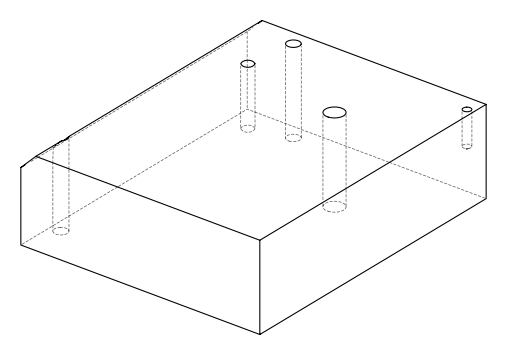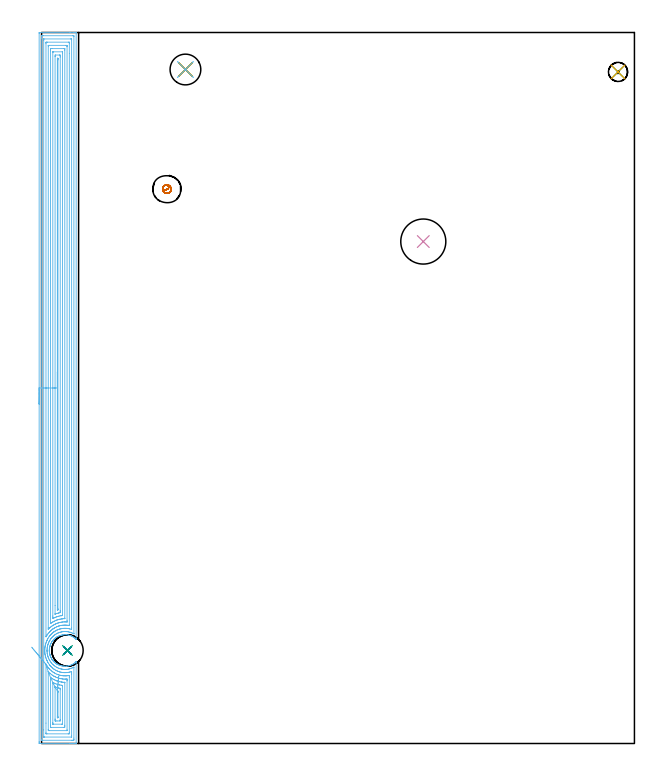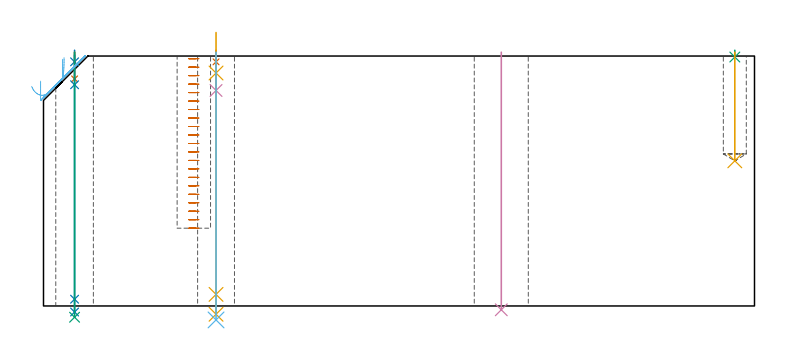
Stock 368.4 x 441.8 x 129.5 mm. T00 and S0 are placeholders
(PLAN: 13 operations, 10 tool changes, 37.2 min)
(1 SPOT_DRILL | STEP1HOLE | NXT0321_9005460120000 | 0.05 min | 182 mm3)
(2 SPOT_DRILL_1 | STEP1HOLE_1 | NXT0321_9005460120000 | 0.05 min | 182 mm3)
(3 SPOT_DRILL_2 | STEP1POCKET | NXT0321_9005460120000 | 0.03 min | 1 mm3)
(4 DRILL_BLIND_HOLE_INTO_CENTER | STEP1HOLE | UGT0301_229 | 0.08 min | 1532 mm3)
(5 GUN_DRILL_THROUGH_HOLE | STEP1HOLE | UGT0307_009 | 0.71 min | 12873 mm3)
(6 DRILL_TO_ENLARGE_THROUGH_HOLE | STEP1HOLE | UGT0301_258 | 0.56 min | 22449 mm3)
(7 DRILL_BLIND_HOLE_INTO_CENTER_1 | STEP1HOLE_1 | UGT0301_198 | 0.06 min | 401 mm3)
(8 GUN_DRILL_THROUGH_HOLE_1 | STEP1HOLE_1 | UGT0307_003 | 0.62 min | 4539 mm3)
(9 SPADE_DRILL_TO_ENLARGE_THROUGH_HOLE | STEP1HOLE_1 | UGT0306_010 | 0.55 min | 33496 mm3)
(10 INDEXABLE_INSERT_DRILL_THROUGH_HOLE_FROM_SOLID | STEP1HOLE_2 | NXT0302_027 | 0.54 min | 79669 mm3)
(11 DRILL_BLIND_HOLE_INTO_CENTER_2 | STEP1POCKET | UGT0301_229 | 0.23 min | 5748 mm3)
(12 AREA_MILL | FG_CHAMFER_SURFACE | UGT0205_001 | 31.43 min | 114760 mm3)
(13 MILL_BLIND_HOLE_FROM_SOLID_MATERIAL | STEP1POCKET_1 | NXT0201_011 | Spiral | 2.33 min | 20943 mm3)
(TOOL NXT0321_9005460120000 | NC Spot Drill, 142deg, 12mm, Carbide, Uncoated | D12 PA142 FL30 Z2)
(TOOL UGT0301_229 | Twist Drill 11.9 mm | D11.9 PA118 FL100 Z2)
(TOOL UGT0307_009 | Gun Drill 12 mm | D12 PA130 FL24 Z1)
(TOOL UGT0301_258 | Twist Drill 19.1 mm | D19.1 PA118 FL140 Z2)
(TOOL UGT0301_198 | Twist Drill 7.9 mm | D7.9 PA118 FL73 Z2)
(TOOL UGT0307_003 | Gun Drill 7 mm | D7 PA130 FL24 Z1)
(TOOL UGT0306_010 | Spade Drill 19.5mm | D19.5 PA132 FL10 Z2)
(TOOL NXT0302_027 | Index. Insert Drill 28mm [880-D2800L32-05] | D28 PA176 FL140 Z2)
(TOOL UGT0205_001 | Chamfer Mill 20 x 3 x 45 deg. | D20 FL50 Z2)
(TOOL NXT0201_011 | ENDMILL 12mm [2P460-1200-NA 1630] | D12 FL38 Z6)
(OP 1 SPOT_DRILL)
G17 G21 G94 G90
T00 M6
G54
G17 G0 G90 X89.4 Y418.8 S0 M3
G43 Z139.5 H0
G94 G81 G98 Z126.5 F250. R132.5
G80
M5
M2
(OP 2 SPOT_DRILL_1)
G17 G21 G94 G90
T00 M6
G54
G17 G0 G90 X16.1 Y57.8 S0 M3
G43 Z139.5 H0
G94 G81 G98 Z126.5 F250. R132.5
G80
M5
M2
(OP 3 SPOT_DRILL_2)
G17 G21 G94 G90
T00 M6
G54
G17 G0 G90 X358.2 Y417.3 S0 M3
G43 Z139.5 H0
G94 G81 G98 Z128.988 F250. R132.5
G80
M5
M2
(OP 4 DRILL_BLIND_HOLE_INTO_CENTER)
G17 G21 G94 G90
T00 M6
G54
G17 G0 G90 X89.4 Y418.8 S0 M3
G43 Z139.5 H0
G94 G81 G98 Z111.65 F250. R131.5
G80
M5
M2
(OP 5 GUN_DRILL_THROUGH_HOLE)
G17 G21 G94 G90
T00 M6
G54
G17 G0 G90 X89.4 Y418.8 M8
G43 Z141.676 H0
S716 M3
G94 G1 Z120.702 F125. M26
G4 X.084
Z6. F250.
G4 X.084
Z-4.298 F125.
G4 X.084
M5
M9
G0 Z141.676
M2
(OP 6 DRILL_TO_ENLARGE_THROUGH_HOLE)
G17 G21 G94 G90
T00 M6
G54
G17 G0 G90 X89.4 Y418.8 S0 M3
G43 Z139.5 H0
G94 G73 G98 Z-7.238 F250. Q17.092 R131.5
G80
M5
M2
(OP 7 DRILL_BLIND_HOLE_INTO_CENTER_1)
G17 G21 G94 G90
T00 M6
G54
G17 G0 G90 X16.1 Y57.8 S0 M3
G43 Z139.5 H0
G94 G81 G98 Z117.65 F250. R131.5
G80
M5
M2
(OP 8 GUN_DRILL_THROUGH_HOLE_1)
G17 G21 G94 G90
T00 M6
G54
G17 G0 G90 X16.1 Y57.8 M8
G43 Z139.5 H0
Z130.043
S716 M3
G94 G1 Z114.621 F125. M26
G4 X.084
Z3.5 F250.
G4 X.084
Z-3.132 F125.
G4 X.084
M5
M9
G0 Z130.043
Z139.5
M2
(OP 9 SPADE_DRILL_TO_ENLARGE_THROUGH_HOLE)
G17 G21 G94 G90
T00 M6
G54
G17 G0 G90 X16.1 Y57.8 S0 M3
G43 Z139.5 H0
G94 G73 G98 Z-5.841 F250. Q19.334 R131.5
G80
M5
M2
(OP 10 INDEXABLE_INSERT_DRILL_THROUGH_HOLE_FROM_SOLID)
G17 G21 G94 G90
T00 M6
G54
G17 G0 G90 X237.2 Y311.9 S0 M3
G43 Z139.5 H1
G94 G81 G98 Z-1.989 F250. R131.5
G80
M5
M2
(OP 11 DRILL_BLIND_HOLE_INTO_CENTER_2)
G17 G21 G94 G90
T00 M6
G54
G17 G0 G90 X358.2 Y417.3 S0 M3
G43 Z139.5 H0
G94 G81 G98 Z75.2 F250. R131.5
G80
M5
M2
(OP 12 AREA_MILL)
G17 G21 G94 G90
T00 M6
G54
G17 G0 G90 X-1.5 Y210.9 S1061 M3
G43 Z139.5 H0
Z116.5
G94 G1 Y210.938 Z115.628 F250.
Y211.052 Z114.764
Y211.241 Z113.912
Y211.503 Z113.08
Y211.837 Z112.274
Y212.24 Z111.5
Y212.708 Z110.764
Y213.24 Z110.072
Y213.829 Z109.429
Y214.472 Z108.84
Y215.164 Z108.308
Y215.9 Z107.84
Y216.674 Z107.437
Y217.48 Z107.103
Y218.312 Z106.841
Y219.163 Z106.652
Y220.028 Z106.538
Y220.9 Z106.5
Y441.178
X-1.496 Y441.603 Z106.503
X-1.492 Y441.79 Z106.506
X-1.301 Y441.8 Z106.696
X17.776 Y441.794 Z125.772
X20.15 Y441.793 Z128.145
X21.149 Z129.148
X21.447 Y441.783 Z129.44
X21.492 Y441.761 Z129.485
X21.496 Y441.756 Z129.489
X21.5 Y441.625 Z129.5
Y64.963
X21.495 Y64.774 Z129.49
X21.479 Y64.78 Z129.478
X21.314 Y64.936 Z129.314
X21.167 Y65.071 Z129.167
X20.947 Y65.262 Z128.947
X20.728 Y65.444 Z128.728
X20.406 Y65.689 Z128.406
X20.078 Y65.923 Z128.078
X19.849 Y66.07 Z127.849
X19.413 Y66.327 Z127.413
X18.97 Y66.566 Z126.97
X18.706 Y66.694 Z126.706
X18.439 Y66.816 Z126.439
X18.091 Y66.952 Z126.091
X17.654 Y67.106 Z125.654
X17.212 Y67.24 Z125.212
X16.774 Y67.35 Z124.774
X16.334 Y67.435 Z124.334
X15.455 Y67.552 Z123.455
X14.576 Y67.589 Z122.576
X13.697 Y67.548 Z121.697
X13.257 Y67.502 Z121.257
X12.818 Y67.431 Z120.818
X12.378 Y67.339 Z120.378
X11.939 Y67.225 Z119.939
X11.498 Y67.089 Z119.498
X11.061 Y66.933 Z119.061
X10.762 Y66.816 Z118.762
X10.182 Y66.537 Z118.181
X9.739 Y66.3 Z117.738
X9.559 Y66.192 Z117.556
X9.303 Y66.04 Z117.302
X9.122 Y65.923 Z117.121
X8.821 Y65.706 Z116.82
X8.77 Y65.669 Z116.769
X8.676 Y65.596 Z116.674
X8.425 Y65.401 Z116.423
X7.993 Y65.03 Z115.989
X7.925 Y64.963 Z115.921
X7.794 Y64.833 Z115.789
X7.556 Y64.603 Z115.556
X7.545 Y64.592 Z115.545
X7.135 Y64.137 Z115.131
X7.082 Y64.069 Z115.077
X6.911 Y63.856 Z114.911
X6.667 Y63.546 Z114.666
X6.617 Y63.474 Z114.615
X6.456 Y63.243 Z114.454
X6.414 Y63.175 Z114.412
X6.181 Y62.8 Z114.18
X5.92 Y62.341 Z113.92
X5.788 Y62.082 Z113.787
X5.519 Y61.457 Z113.514
X5.494 Y61.388 Z113.488
X5.351 Y61.012 Z113.348
X5.207 Y60.564 Z113.203
X5.189 Y60.495 Z113.183
X5.146 Y60.339 Z113.144
X5.106 Y60.191 Z113.104
X5.088 Y60.118 Z113.083
X5.073 Y60.048 Z113.066
X4.991 Y59.686 Z112.99
X4.987 Y59.67 Z112.986
X4.909 Y59.241 Z112.909
X4.902 Y59.176 Z112.901
X4.858 Y58.777 Z112.853
X4.853 Y58.707 Z112.847
X4.821 Y58.331 Z112.819
X4.808 Y57.884 Z112.802
X4.81 Y57.814 Z112.801
X4.809 Y57.804 Z112.803
Y57.792
X4.813 Y57.537 Z112.808
X4.814 Y57.448 Z112.81
Y57.437
X4.836 Y57.084 Z112.829
X4.841 Y56.991 Z112.835
X4.848 Y56.92 Z112.842
X4.871 Y56.674 Z112.868
X4.89 Y56.516 Z112.889
X4.909 Y56.358 Z112.908
X4.954 Y56.097 Z112.952
X5.047 Y55.65 Z113.042
X5.065 Y55.58 Z113.059
X5.091 Y55.467 Z113.089
X5.146 Y55.247 Z113.143
X5.157 Y55.204 Z113.154
X5.179 Y55.133 Z113.174
X5.229 Y54.964 Z113.227
X5.293 Y54.756 Z113.289
X5.449 Y54.311 Z113.445
X5.612 Y53.911 Z113.609
X5.666 Y53.792 Z113.662
X5.788 Y53.515 Z113.787
X5.838 Y53.418 Z113.837
X5.877 Y53.346 Z113.877
X6.085 Y52.968 Z114.083
X6.347 Y52.524 Z114.345
X6.395 Y52.452 Z114.393
X6.504 Y52.285 Z114.503
X6.667 Y52.051 Z114.666
X6.818 Y51.856 Z114.815
X6.911 Y51.736 Z114.908
X6.991 Y51.631 Z114.989
X7.052 Y51.558 Z115.052
X7.066 Y51.542 Z115.066
X7.205 Y51.381 Z115.201
X7.263 Y51.312 Z115.261
X7.31 Y51.26 Z115.309
X7.402 Y51.159 Z115.402
X7.499 Y51.055 Z115.495
X7.546 Y51.002 Z115.544
X7.585 Y50.963 Z115.584
X7.707 Y50.84 Z115.706
X7.794 Y50.754 Z115.79
X7.81 Y50.738 Z115.806
X8.114 Y50.462 Z116.11
X8.425 Y50.198 Z116.422
X8.591 Y50.069 Z116.59
X8.881 Y49.845 Z116.879
X9.091 Y49.7 Z117.089
X9.117 Y49.683 Z117.115
X9.304 Y49.561 Z117.302
X9.357 Y49.529 Z117.356
X9.559 Y49.409 Z117.556
X9.699 Y49.324 Z117.698
X9.739 Y49.3 Z117.738
X10.142 Y49.08 Z118.142
X10.182 Y49.058 Z118.181
X10.345 Y48.975 Z118.343
X10.391 Y48.951 Z118.39
X10.724 Y48.804 Z118.724
X11.061 Y48.667 Z119.061
X11.498 Y48.511 Z119.498
X11.939 Y48.375 Z119.939
X12.378 Y48.261 Z120.378
X12.818 Y48.173 Z120.818
X13.555 Y48.058 Z121.555
X13.697 Y48.045 Z121.697
X14.136 Y48.016 Z122.136
X14.576 Y48.01 Z122.576
X15.455 Y48.043 Z123.455
X15.645 Y48.058 Z123.645
X16.334 Y48.163 Z124.334
X16.774 Y48.25 Z124.774
X17.212 Y48.36 Z125.212
X17.654 Y48.494 Z125.654
X18.091 Y48.653 Z126.091
X18.809 Y48.951 Z126.809
X18.97 Y49.033 Z126.97
X19.413 Y49.273 Z127.413
X19.849 Y49.534 Z127.849
X20.319 Y49.845 Z128.319
X20.728 Y50.154 Z128.728
X21.027 Y50.403 Z129.027
X21.151 Y50.515 Z129.151
X21.315 Y50.665 Z129.315
X21.394 Y50.738 Z129.394
X21.474 Y50.815 Z129.473
X21.482 Y50.82 Z129.481
X21.495 Y50.826 Z129.49
X21.5 Y50.665 Z129.5
Y0.175
X21.497 Y0.008 Z129.488
X21.49 Y0.007 Z129.481
X21.134 Y0. Z129.133
X20.841 Z128.841
X20.15 Z128.145
X18.922 Z126.919
X18.385 Z126.379
X17.771 Z125.766
X-1.032 Y0.001 Z106.965
X-1.24 Y0.004 Z106.757
X-1.492 Y0.009 Z106.506
X-1.495 Y0.153 Z106.503
X-1.499 Y0.622 Z106.501
X-1.5 Y1.095 Z106.5
Y220.9
X-0.086 Z107.914
Y438.432
X-0.084 Y439.324 Z107.916
X-0.083 Y439.391 Z107.917
X-0.068 Y439.79 Z107.932
X0.332 Y439.797 Z108.332
X0.733 Y439.798 Z108.733
X1.212 Y439.799 Z109.212
X19.267 Y439.793 Z127.267
X19.755 Y439.79 Z127.755
X19.978 Y439.784 Z127.978
X20.079 Y439.769 Z128.079
X20.085 Y439.457 Z128.085
Y439.391
Y68.226
X20.084 Y68.175 Z128.084
X20.082 Y68.151 Z128.082
Y68.148
X19.329 Y68.507 Z127.329
X19.265 Y68.537 Z127.265
X18.65 Y68.798 Z126.65
X18.385 Y68.899 Z126.385
X17.838 Y69.091 Z125.838
X17.502 Y69.187 Z125.502
X16.66 Y69.39 Z124.66
X16.62 Y69.397 Z124.62
X16.431 Y69.431 Z124.431
X15.737 Y69.521 Z123.737
X15.636 Y69.533 Z123.636
X14.854 Y69.573 Z122.854
X14.709 Y69.578 Z122.709
X13.972 Y69.558 Z121.972
X13.852 Y69.552 Z121.852
X13.089 Y69.484 Z121.089
X13.042 Y69.479 Z121.042
X12.739 Y69.431 Z120.739
X12.296 Y69.341 Z120.296
X12.207 Y69.319 Z120.207
X11.595 Y69.156 Z119.595
X11.324 Y69.072 Z119.324
X10.928 Y68.938 Z118.928
X10.441 Y68.756 Z118.441
X10.288 Y68.692 Z118.288
X9.949 Y68.537 Z117.949
X9.688 Y68.406 Z117.688
X9.559 Y68.337 Z117.559
X9.118 Y68.089 Z117.118
X8.676 Y67.826 Z116.676
X8.565 Y67.756 Z116.565
X8.398 Y67.644 Z116.398
X8.051 Y67.383 Z116.051
X7.794 Y67.182 Z115.794
X7.558 Y66.989 Z115.558
X7.278 Y66.75 Z115.278
X7.088 Y66.571 Z115.088
X6.911 Y66.396 Z114.911
X6.646 Y66.124 Z114.646
X6.398 Y65.856 Z114.398
X6.225 Y65.657 Z114.225
X6.028 Y65.417 Z114.028
X5.83 Y65.164 Z113.83
X5.678 Y64.963 Z113.678
X5.457 Y64.647 Z113.457
X5.146 Y64.163 Z113.146
X5.11 Y64.105 Z113.11
X5.089 Y64.069 Z113.089
X4.793 Y63.533 Z112.793
X4.612 Y63.175 Z112.612
X4.504 Y62.932 Z112.504
X4.263 Y62.378 Z112.263
X4.236 Y62.309 Z112.236
X4.226 Y62.282 Z112.226
X4.008 Y61.647 Z112.008
X3.924 Y61.388 Z111.924
X3.806 Y60.958 Z111.806
X3.692 Y60.495 Z111.692
X3.66 Y60.353 Z111.66
X3.636 Y60.236 Z111.636
X3.525 Y59.601 Z111.525
X3.509 Y59.471 Z111.509
X3.43 Y58.707 Z111.43
X3.426 Y58.661 Z111.426
X3.392 Y57.814 Z111.392
Y57.802
X3.406 Y57.358 Z111.406
X3.425 Y56.92 Z111.425
X3.428 Y56.872 Z111.428
X3.517 Y56.026 Z111.517
X3.526 Y55.953 Z111.526
X3.541 Y55.864 Z111.541
X3.685 Y55.133 Z111.685
X3.782 Y54.726 Z111.782
X3.916 Y54.239 Z111.916
X4.012 Y53.927 Z112.012
X4.178 Y53.431 Z112.178
X4.211 Y53.346 Z112.211
X4.263 Y53.217 Z112.263
X4.598 Y52.452 Z112.598
X4.973 Y51.733 Z112.973
X5.075 Y51.558 Z113.075
X5.146 Y51.443 Z113.146
X5.446 Y50.971 Z113.446
X5.657 Y50.665 Z113.657
X6.028 Y50.178 Z114.028
X6.372 Y49.771 Z114.372
X6.911 Y49.198 Z114.911
X7.252 Y48.877 Z115.252
X7.794 Y48.418 Z115.794
X8.366 Y47.984 Z116.366
X8.676 Y47.778 Z116.676
X9.201 Y47.453 Z117.201
X9.559 Y47.26 Z117.559
X9.881 Y47.09 Z117.881
X10.441 Y46.848 Z118.441
X10.838 Y46.689 Z118.838
X11.324 Y46.528 Z119.324
X12.102 Y46.302 Z120.102
X12.207 Y46.279 Z120.207
X12.603 Y46.197 Z120.603
X13.023 Y46.129 Z121.023
X13.089 Y46.119 Z121.089
X13.178 Y46.106 Z121.178
X13.604 Y46.059 Z121.604
X13.972 Y46.032 Z121.972
X14.144 Y46.023 Z122.144
X14.854 Y46.026 Z122.854
X15.019 Y46.03 Z123.019
X15.737 Y46.072 Z123.737
X15.849 Y46.083 Z123.849
X16.601 Y46.197 Z124.601
X16.617 Y46.2 Z124.617
X17.334 Y46.367 Z125.334
X17.502 Y46.413 Z125.502
X18.015 Y46.571 Z126.015
X18.385 Y46.705 Z126.385
X18.66 Y46.812 Z126.66
X19.267 Y47.061 Z127.267
X19.287 Y47.07 Z127.287
X19.328 Y47.09 Z127.328
X20.054 Y47.479 Z128.054
X20.077 Y47.489 Z128.077
X20.086 Y47.09 Z128.086
Y3.368
X20.084 Y2.476 Z128.084
X20.083 Y2.409 Z128.083
X20.068 Y2.01 Z128.068
X19.669 Y2.003 Z127.669
X19.267 Y2.001 Z127.267
X18.789 Y2. Z126.789
X0.733 Y2.001 Z108.733
X0.251 Y2.003 Z108.251
X0.023 Y2.01 Z108.023
X-0.079 Y2.029 Z107.921
X-0.085 Y2.343 Z107.915
Y2.409
X-0.086 Y220.9 Z107.914
X1.328 Z109.328
X1.329 Y437. Z109.329
X1.33 Y437.604 Z109.33
X1.333 Y437.748 Z109.333
X1.335 Y437.782 Z109.335
X1.339 Y437.789 Z109.339
X1.358 Y437.793 Z109.358
X1.423 Y437.798 Z109.423
X18.198 Y437.793 Z126.198
X18.385 Y437.789 Z126.385
X18.572 Y437.784 Z126.572
X18.665 Y437.769 Z126.665
X18.668 Y437.7 Z126.668
X18.669 Y437.604 Z126.669
X18.671 Y437.314 Z126.671
Y71.821
X18.67 Y71.218 Z126.67
X18.667 Y70.932 Z126.667
X18.665 Y70.891 Z126.665
X18.66 Y70.883 Z126.66
X18.634 Y70.889 Z126.634
X18.534 Y70.916 Z126.534
X18.385 Y70.961 Z126.385
X17.526 Y71.218 Z125.526
X17.495 Y71.225 Z125.495
X16.62 Y71.403 Z124.62
X16.401 Y71.44 Z124.401
X15.737 Y71.522 Z123.737
X15.414 Y71.545 Z123.414
X14.854 Y71.569 Z122.854
X14.506 Y71.571 Z122.506
X13.972 Y71.552 Z121.972
X13.658 Y71.536 Z121.658
X13.089 Y71.482 Z121.089
X12.857 Y71.453 Z120.857
X12.207 Y71.341 Z120.207
X12.105 Y71.321 Z120.105
X11.669 Y71.218 Z119.669
X11.396 Y71.146 Z119.396
X11.324 Y71.124 Z119.324
X10.728 Y70.928 Z118.728
X10.441 Y70.826 Z118.441
X10.08 Y70.69 Z118.08
X9.559 Y70.459 Z117.559
X9.467 Y70.417 Z117.467
X9.277 Y70.324 Z117.277
X8.886 Y70.112 Z116.886
X8.676 Y69.993 Z116.676
X8.325 Y69.786 Z116.325
X7.794 Y69.454 Z115.794
X7.78 Y69.445 Z115.78
X7.76 Y69.431 Z115.76
X7.276 Y69.061 Z115.276
X6.911 Y68.773 Z114.911
X6.783 Y68.667 Z114.783
X6.632 Y68.537 Z114.632
X6.318 Y68.244 Z114.318
X6.028 Y67.963 Z114.028
X5.87 Y67.803 Z113.87
X5.719 Y67.644 Z113.719
X5.448 Y67.337 Z113.448
X5.146 Y66.982 Z113.146
X5.042 Y66.855 Z113.042
X4.959 Y66.75 Z112.959
X4.659 Y66.35 Z112.659
X4.318 Y65.856 Z112.318
X4.296 Y65.823 Z112.296
X4.263 Y65.77 Z112.263
X3.963 Y65.267 Z111.963
X3.789 Y64.963 Z111.789
X3.643 Y64.697 Z111.643
X3.381 Y64.176 Z111.381
X3.347 Y64.103 Z111.347
X3.332 Y64.069 Z111.332
X3.085 Y63.474 Z111.085
X2.968 Y63.175 Z110.968
X2.844 Y62.825 Z110.844
X2.656 Y62.282 Z110.656
X2.618 Y62.16 Z110.618
X2.498 Y61.742 Z110.498
X2.427 Y61.46 Z110.427
X2.411 Y61.388 Z110.411
X2.267 Y60.728 Z110.267
X2.225 Y60.495 Z110.225
X2.135 Y59.969 Z110.135
X2.094 Y59.601 Z110.094
X2.051 Y59.16 Z110.051
X2.016 Y58.707 Z110.016
X2. Y58.317 Z110.
X1.984 Y57.814 Z109.984
X1.99 Y57.434 Z109.99
X2.012 Y56.92 Z110.012
X2.044 Y56.486 Z110.044
X2.092 Y56.026 Z110.092
X2.157 Y55.478 Z110.157
X2.22 Y55.133 Z110.22
X2.372 Y54.367 Z110.372
X2.402 Y54.239 Z110.402
X2.498 Y53.861 Z110.498
X2.647 Y53.346 Z110.647
X2.712 Y53.128 Z110.712
X2.951 Y52.452 Z110.951
X3.273 Y51.668 Z111.273
X3.32 Y51.558 Z111.32
X3.381 Y51.429 Z111.381
X3.779 Y50.665 Z111.779
X3.954 Y50.351 Z111.954
X4.263 Y49.831 Z112.263
X4.3 Y49.771 Z112.3
X4.363 Y49.67 Z112.363
X4.94 Y48.877 Z112.94
X5.146 Y48.614 Z113.146
X5.431 Y48.276 Z113.431
X5.696 Y47.984 Z113.696
X6.028 Y47.634 Z114.028
X6.61 Y47.09 Z114.61
X6.911 Y46.834 Z114.911
X7.722 Y46.197 Z115.722
X7.794 Y46.146 Z115.794
X7.942 Y46.046 Z115.942
X8.676 Y45.604 Z116.676
X9.22 Y45.303 Z117.22
X9.559 Y45.142 Z117.559
X9.852 Y45.006 Z117.852
X10.441 Y44.774 Z118.441
X11.227 Y44.508 Z119.227
X11.324 Y44.48 Z119.324
X11.574 Y44.409 Z119.574
X12.207 Y44.263 Z120.207
X12.39 Y44.223 Z120.39
X13.089 Y44.118 Z121.089
X13.421 Y44.073 Z121.421
X13.972 Y44.034 Z121.972
X14.352 Y44.024 Z122.352
X14.854 Y44.03 Z122.854
X15.219 Y44.04 Z123.219
X15.737 Y44.071 Z123.737
X16.037 Y44.105 Z124.037
X16.62 Y44.193 Z124.62
X16.802 Y44.225 Z124.802
X17.502 Y44.376 Z125.502
X17.654 Y44.409 Z125.654
X18.385 Y44.62 Z126.385
X18.665 Y44.688 Z126.665
X18.668 Y44.409 Z126.668
X18.67 Y44.12 Z126.67
X18.671 Y43.516 Z126.671
Y43.225
Y4.8
X18.67 Y4.196 Z126.67
X18.668 Y4.051 Z126.668
X18.665 Y4.018 Z126.665
X18.662 Y4.01 Z126.662
X18.643 Y4.007 Z126.643
X18.577 Y4.001 Z126.577
X1.615 Z109.615
X1.421 Y4.003 Z109.421
X1.366 Y4.006 Z109.366
X1.338 Y4.01 Z109.338
X1.335 Y4.024 Z109.335
X1.331 Y4.1 Z109.331
X1.329 Y4.196 Z109.329
X1.328 Y8.462 Z109.328
Y220.9
X2.743 Z110.743
Y434.923
X2.747 Y435.564 Z110.747
X2.75 Y435.774 Z110.75
X2.948 Y435.789 Z110.948
X3.381 Y435.798 Z111.381
X3.398 Z111.398
X16.641 Y435.794 Z124.641
X17.053 Y435.787 Z125.053
X17.25 Y435.782 Z125.25
X17.252 Y435.668 Z125.252
X17.256 Y435.172 Z125.256
X17.257 Y428.72 Z125.257
Y73.899
X17.256 Y73.576 Z125.256
X17.253 Y73.415 Z125.253
X17.25 Y73.336 Z125.25
X17.245 Y73.311 Z125.245
X17.196 Y73.315 Z125.196
X16.62 Y73.413 Z124.62
X16.151 Y73.48 Z124.151
X15.737 Y73.523 Z123.737
X15.191 Y73.558 Z123.191
X14.854 Y73.569 Z122.854
X14.3 Y73.567 Z122.3
X13.972 Y73.553 Z121.972
X13.461 Y73.522 Z121.461
X13.089 Y73.486 Z121.089
X12.665 Y73.435 Z120.665
X12.207 Y73.354 Z120.207
X11.918 Y73.298 Z119.918
X11.324 Y73.158 Z119.324
X11.204 Y73.127 Z119.204
X10.783 Y73.005 Z118.783
X10.524 Y72.921 Z118.524
X10.441 Y72.892 Z118.441
X9.877 Y72.683 Z117.877
X9.559 Y72.553 Z117.559
X9.257 Y72.417 Z117.257
X8.676 Y72.142 Z116.676
X8.656 Y72.132 Z116.656
X8.617 Y72.112 Z116.617
X8.089 Y71.813 Z116.089
X7.794 Y71.639 Z115.794
X7.536 Y71.479 Z115.536
X7.13 Y71.218 Z115.13
X7.002 Y71.126 Z115.002
X6.911 Y71.057 Z114.911
X6.501 Y70.739 Z114.501
X6.028 Y70.362 Z114.028
X6.008 Y70.345 Z114.008
X5.984 Y70.324 Z113.984
X5.546 Y69.919 Z113.546
X5.146 Y69.534 Z113.146
X5.094 Y69.483 Z113.094
X5.044 Y69.431 Z113.044
X4.671 Y69.018 Z112.671
X4.25 Y68.537 Z112.25
X3.87 Y68.041 Z111.87
X3.573 Y67.644 Z111.573
X3.493 Y67.529 Z111.493
X3.381 Y67.361 Z111.381
X3.144 Y66.99 Z111.144
X2.992 Y66.75 Z110.992
X2.764 Y66.368 Z110.764
X2.749 Y66.347 Z110.749
X2.748 Z110.748
X2.746 Y66.355 Z110.746
X2.744 Y66.401 Z110.744
X2.743 Y66.502 Z110.743
Y66.75
Y220.9
X4.157 Z112.157
Y433.351
X4.16 Y433.566 Z112.16
X4.164 Y433.709 Z112.164
X4.168 Y433.789 Z112.168
X4.182 Y433.791 Z112.182
X4.263 Y433.795 Z112.263
X4.492 Y433.798 Z112.492
X15.086 Y433.794 Z123.086
X15.737 Y433.787 Z123.737
X15.823 Y433.785 Z123.823
X15.836 Y433.458 Z123.836
X15.841 Y433.243 Z123.841
X15.843 Y433.136 Z123.843
Y76.472
X15.841 Y75.686 Z123.841
X15.839 Y75.583 Z123.839
X15.837 Y75.551 Z123.837
X15.813 Y75.54 Z123.813
X15.737 Y75.542 Z123.737
X14.966 Y75.573 Z122.966
X14.854 Z122.854
X14.092 Y75.564 Z122.092
X13.972 Y75.558 Z121.972
X13.262 Y75.511 Z121.262
X13.089 Y75.493 Z121.089
X12.473 Y75.416 Z120.473
X12.207 Y75.371 Z120.207
X11.726 Y75.279 Z119.726
X11.324 Y75.185 Z119.324
X11.014 Y75.106 Z119.014
X10.441 Y74.942 Z118.441
X10.327 Y74.908 Z118.327
X9.979 Y74.793 Z117.979
X9.67 Y74.68 Z117.67
X9.559 Y74.635 Z117.559
X9.044 Y74.42 Z117.044
X8.676 Y74.251 Z116.676
X8.44 Y74.138 Z116.44
X7.965 Y73.899 Z115.965
X7.854 Y73.838 Z115.854
X7.794 Y73.804 Z115.794
X7.294 Y73.511 Z115.294
X6.911 Y73.275 Z114.911
X6.747 Y73.171 Z114.747
X6.497 Y73.005 Z114.497
X6.226 Y72.805 Z114.226
X6.028 Y72.655 Z114.028
X5.726 Y72.418 Z113.726
X5.344 Y72.112 Z113.344
X5.237 Y72.02 Z113.237
X5.146 Y71.938 Z113.146
X4.774 Y71.595 Z112.774
X4.38 Y71.218 Z112.38
X4.321 Y71.16 Z112.321
X4.263 Y71.104 Z112.263
X4.204 Y71.048 Z112.204
X4.17 Y71.017 Z112.17
X4.164 Y71.041 Z112.164
X4.161 Y71.111 Z112.161
X4.158 Y71.218 Z112.158
X4.157 Y71.325 Z112.157
Y72.112
Y220.9
X5.571 Z113.571
X5.572 Y430.455 Z113.572
X5.574 Y430.915 Z113.574
X5.578 Y431.348 Z113.578
X5.591 Y431.791 Z113.591
X6.028 Y431.794 Z114.028
X6.468 Y431.797 Z114.468
X13.972 Y431.795 Z121.972
X14.416 Y431.792 Z122.416
X14.423 Y431.786 Z122.423
X14.425 Y431.782 Z122.425
X14.428 Y431.348 Z122.428
X14.429 Y430.886 Z122.429
X14.428 Y77.905 Z122.428
X14.427 Y77.75 Z122.427
X14.424 Y77.627 Z122.424
X14.422 Y77.593 Z122.422
X14.411 Y77.582 Z122.411
X14.364 Y77.578 Z122.364
X13.972 Y77.554 Z121.972
X13.122 Y77.506 Z121.122
X13.089 Y77.504 Z121.089
X13.062 Y77.501 Z121.062
X12.809 Y77.473 Z120.809
X12.275 Y77.404 Z120.275
X12.207 Y77.392 Z120.207
X11.532 Y77.263 Z119.532
X11.324 Y77.215 Z119.324
X10.821 Y77.089 Z118.821
X10.441 Y76.983 Z118.441
X10.134 Y76.891 Z118.134
X9.559 Y76.703 Z117.559
X9.468 Y76.672 Z117.468
X9.213 Y76.58 Z117.213
X8.832 Y76.422 Z116.832
X8.676 Y76.354 Z116.676
X8.224 Y76.144 Z116.224
X7.794 Y75.935 Z115.794
X7.63 Y75.852 Z115.63
X7.314 Y75.686 Z115.314
X7.056 Y75.539 Z115.056
X6.911 Y75.454 Z114.911
X6.344 Y75.113 Z114.344
X6.028 Y74.907 Z114.028
X5.96 Y74.862 Z113.96
X5.674 Y74.667 Z113.674
X5.578 Y74.607 Z113.578
X5.574 Y74.701 Z113.574
X5.573 Y74.793 Z113.573
X5.572 Y74.975 Z113.572
X5.571 Y75.255 Z113.571
Y220.9
X6.985 Z114.985
X6.986 Y429.485 Z114.986
X6.992 Y429.782 Z114.992
X7.047 Y429.787 Z115.047
X7.171 Y429.793 Z115.171
X7.327 Y429.796 Z115.327
X12.858 Y429.795 Z120.858
X12.952 Y429.793 Z120.952
X12.977 Y429.791 Z120.977
X12.998 Y429.787 Z120.998
X13.008 Y429.749 Z121.008
X13.012 Y429.639 Z121.012
X13.014 Y429.561 Z121.014
X13.015 Y428.743 Z121.015
Y80.154
X13.013 Y79.745 Z121.013
X13.009 Y79.541 Z121.009
X13.008 Y79.52 Z121.008
X12.999 Y79.51 Z120.999
X12.95 Y79.5 Z120.95
X12.866 Y79.487 Z120.866
X12.207 Y79.402 Z120.207
X12.084 Y79.384 Z120.084
X11.324 Y79.248 Z119.324
X10.625 Y79.075 Z118.625
X10.441 Y79.024 Z118.441
X9.938 Y78.876 Z117.938
X9.559 Y78.755 Z117.559
X9.272 Y78.657 Z117.272
X8.676 Y78.441 Z116.676
X8.623 Y78.421 Z116.623
X8.49 Y78.367 Z116.49
X8.007 Y78.151 Z116.007
X7.794 Y78.052 Z115.794
X7.406 Y77.866 Z115.406
X7.003 Y77.67 Z115.003
X6.987 Y78.29 Z114.987
X6.986 Y78.367 Z114.986
X6.985 Y79.185 Z114.985
Y220.9
X8.4 Z116.4
Y426.88
X8.401 Y427.158 Z116.401
X8.407 Y427.774 Z116.407
X8.655 Y427.796 Z116.655
X11.302 Y427.795 Z119.302
X11.324 Y427.794 Z119.324
X11.593 Y427.774 Z119.593
X11.597 Y427.498 Z119.597
X11.6 Y426.88 Z119.6
Y426.6
Y82.555
X11.599 Y81.942 Z119.599
X11.598 Y81.664 Z119.598
X11.593 Y81.383 Z119.593
X11.588 Y81.324 Z119.588
X11.557 Y81.315 Z119.557
X11.483 Y81.298 Z119.483
X11.324 Y81.264 Z119.324
X11.147 Y81.227 Z119.147
X10.441 Y81.064 Z118.441
X10.375 Y81.048 Z118.375
X9.74 Y80.864 Z117.74
X9.559 Y80.807 Z117.559
X9.072 Y80.647 Z117.072
X8.676 Y80.51 Z116.676
X8.414 Y80.42 Z116.414
X8.404 Y80.421 Z116.404
X8.402 Y80.423 Z116.402
X8.401 Y80.433 Z116.401
X8.4 Y85.69 Z116.4
Y220.9
X9.814 Z117.814
Y425.093
X9.815 Y425.351 Z117.815
X9.818 Y425.723 Z117.818
X9.82 Y425.782 Z117.82
X9.874 Y425.787 Z117.874
X10. Y425.789 Z118.
X10.126 Y425.787 Z118.126
X10.179 Y425.782 Z118.179
X10.181 Y425.728 Z118.181
X10.185 Y425.352 Z118.185
X10.186 Y425.093 Z118.186
Y424.716
Y83.729
X10.185 Y83.471 Z118.185
X10.181 Y83.099 Z118.181
X10.179 Y83.04 Z118.179
X10.129 Y83.024 Z118.129
X9.999 Y82.988 Z117.999
X9.834 Y82.945 Z117.834
X9.821 Y83.094 Z117.821
X9.816 Y83.468 Z117.816
X9.814 Y84.364 Z117.814
Y220.9
Y221.772 Z117.852
Y222.636 Z117.966
Y223.488 Z118.154
Y224.32 Z118.417
Y225.126 Z118.751
Y225.9 Z119.153
Y226.636 Z119.622
Y227.328 Z120.153
Y227.971 Z120.743
Y228.56 Z121.386
Y229.091 Z122.078
Y229.56 Z122.814
Y229.963 Z123.588
Y230.297 Z124.394
Y230.559 Z125.226
Y230.748 Z126.077
Y230.862 Z126.942
Y230.9 Z127.814
G0 Z139.5
X-6.141 Y59.83
Z113.749
G1 X-5.817 Y59.445 Z113.037
X-5.455 Y59.013 Z112.371
X-5.056 Y58.539 Z111.757
X-4.625 Y58.025 Z111.199
X-4.164 Y57.476 Z110.702
X-3.676 Y56.896 Z110.269
X-3.167 Y56.29 Z109.903
X-2.639 Y55.661 Z109.609
X-2.096 Y55.015 Z109.387
X-1.543 Y54.357 Z109.239
X-0.984 Y53.691 Z109.167
X-0.423 Y53.023 Z109.17
X0.136 Y52.358 Z109.25
X0.688 Y51.701 Z109.405
X1.23 Y51.056 Z109.635
X1.756 Y50.43 Z109.937
X2.264 Y49.825 Z110.309
X2.749 Y49.248 Z110.749
X2.755 Y49.24 Z110.755
X2.794 Y49.182 Z110.794
X2.888 Y49.028 Z110.888
X2.98 Y48.877 Z110.98
X3.381 Y48.245 Z111.381
X3.563 Y47.984 Z111.563
X4.053 Y47.303 Z112.053
X4.22 Y47.09 Z112.22
X4.24 Y47.067 Z112.24
X4.263 Y47.039 Z112.263
X4.655 Y46.597 Z112.655
X5.021 Y46.197 Z113.021
X5.146 Y46.07 Z113.146
X5.959 Y45.303 Z113.959
X6.028 Y45.243 Z114.028
X6.351 Y44.977 Z114.351
X6.911 Y44.546 Z114.911
X7.094 Y44.409 Z115.094
X7.794 Y43.966 Z115.794
X8.066 Y43.798 Z116.066
X8.559 Y43.516 Z116.559
X8.676 Y43.454 Z116.676
X8.801 Y43.389 Z116.801
X9.559 Y43.051 Z117.559
X10.308 Y42.757 Z118.308
X10.441 Y42.712 Z118.441
X10.714 Y42.622 Z118.714
X11.324 Y42.45 Z119.324
X11.555 Y42.388 Z119.555
X12.207 Y42.246 Z120.207
X12.654 Y42.169 Z120.654
X13.089 Y42.109 Z121.089
X13.652 Y42.052 Z121.652
X13.972 Y42.034 Z121.972
X14.563 Y42.024 Z122.563
X14.854 Y42.03 Z122.854
X15.42 Y42.049 Z123.42
X15.737 Y42.07 Z123.737
X16.23 Y42.123 Z124.23
X16.62 Y42.178 Z124.62
X17.001 Y42.236 Z125.001
X17.25 Y42.273 Z125.25
X17.255 Y41.979 Z125.255
X17.256 Y41.728 Z125.256
X17.257 Y41.083 Z125.257
X17.256 Y6.877 Z125.256
X17.253 Y6.236 Z125.253
X17.25 Y6.026 Z125.25
X17.052 Y6.01 Z125.052
X16.62 Y6. Z124.62
X16.603 Z124.603
X3.364 Z111.364
X2.945 Y6.01 Z110.945
X2.75 Y6.017 Z110.75
X2.748 Y6.13 Z110.748
X2.744 Y6.628 Z110.744
X2.743 Y12.661 Z110.743
Y48.877
X2.745 Y49.166 Z110.745
X2.749 Y49.248 Z110.749
X4.162 Y44.586 Z112.162
X4.171 Y44.58 Z112.171
X4.263 Y44.494 Z112.263
X4.35 Y44.409 Z112.35
X5.146 Y43.665 Z113.146
X5.224 Y43.595 Z113.224
X5.315 Y43.516 Z113.315
X6.028 Y42.956 Z114.028
X6.462 Y42.622 Z114.462
X6.911 Y42.335 Z114.911
X7.655 Y41.869 Z115.655
X7.794 Y41.792 Z115.794
X7.908 Y41.728 Z115.908
X8.416 Y41.472 Z116.416
X8.676 Y41.353 Z116.676
X9.341 Y41.055 Z117.341
X9.559 Y40.97 Z117.559
X9.655 Y40.933 Z117.655
X9.915 Y40.835 Z117.915
X10.441 Y40.666 Z118.441
X10.683 Y40.59 Z118.683
X11.324 Y40.421 Z119.324
X11.857 Y40.296 Z119.857
X12.207 Y40.233 Z120.207
X12.914 Y40.119 Z120.914
X13.089 Y40.101 Z121.089
X13.884 Y40.03 Z121.884
X13.972 Y40.028 Z121.972
X14.775 Y40.021 Z122.775
X14.854 Y40.023 Z122.854
X15.63 Y40.05 Z123.63
X15.737 Y40.049 Z123.737
X15.836 Y40.039 Z123.836
X15.839 Y39.941 Z123.839
X15.841 Y39.835 Z123.841
X15.843 Y39.048 Z123.843
Y38.94
Y8.449
X15.84 Y8.235 Z123.84
X15.836 Y8.092 Z123.836
X15.833 Y8.009 Z123.833
X15.818 Y8.007 Z123.818
X15.737 Y8.004 Z123.737
X15.51 Y8.001 Z123.51
X4.919 Z112.919
X4.263 Y8.008 Z112.263
X4.176 Y8.01 Z112.176
X4.164 Y8.342 Z112.164
X4.159 Y8.557 Z112.159
X4.157 Y8.664 Z112.157
Y44.517
X4.158 Y44.553 Z112.158
X4.162 Y44.586 Z112.162
X5.575 Y41.007 Z113.575
X5.584 Y41.003 Z113.584
X5.82 Y40.835 Z113.82
X6.028 Y40.698 Z114.028
X6.4 Y40.459 Z114.4
X6.911 Y40.151 Z114.911
X7.264 Y39.941 Z115.264
X7.794 Y39.665 Z115.794
X8.321 Y39.407 Z116.321
X8.676 Y39.255 Z116.676
X9.169 Y39.048 Z117.169
X9.453 Y38.94 Z117.453
X9.559 Y38.902 Z117.559
X9.776 Y38.827 Z117.776
X10.441 Y38.626 Z118.441
X11.019 Y38.462 Z119.019
X11.324 Y38.395 Z119.324
X12.138 Y38.223 Z120.138
X12.207 Y38.212 Z120.207
X12.58 Y38.154 Z120.58
X13.089 Y38.094 Z121.089
X13.156 Y38.087 Z121.156
X13.972 Y38.032 Z121.972
X14.1 Y38.024 Z122.1
X14.347 Y38.015 Z122.347
X14.407 Y38.011 Z122.407
X14.423 Y38.004 Z122.423
X14.424 Y37.988 Z122.424
X14.426 Y37.939 Z122.426
X14.428 Y37.692 Z122.428
Y11.345
X14.426 Y10.885 Z122.426
X14.422 Y10.452 Z122.422
X14.411 Y10.007 Z122.411
X13.972 Y10.003 Z121.972
X13.535 Y10.001 Z121.535
X6.028 Z114.028
X5.588 Y10.003 Z113.588
X5.578 Y10.01 Z113.578
X5.575 Y10.017 Z113.575
X5.572 Y10.452 Z113.572
X5.571 Y10.914 Z113.571
Y11.345
Y40.934
X5.572 Y40.983 Z113.572
X5.575 Y41.007 Z113.575
X6.997 Y37.931 Z114.997
X7.064 Y37.899 Z115.064
X7.255 Y37.805 Z115.255
X7.794 Y37.556 Z115.794
X8.451 Y37.26 Z116.451
X8.676 Y37.168 Z116.676
X8.827 Y37.108 Z116.827
X9.559 Y36.855 Z117.559
X9.927 Y36.739 Z117.927
X10.441 Y36.589 Z118.441
X11.316 Y36.367 Z119.316
X11.324 Y36.365 Z119.324
X12.207 Y36.206 Z120.207
X12.399 Y36.172 Z120.399
X12.894 Y36.097 Z120.894
X13.008 Y36.079 Z121.008
X13.014 Y35.473 Z121.014
Y12.315
X13.008 Y12.018 Z121.008
X12.961 Y12.01 Z120.961
X12.836 Y12.005 Z120.836
X12.678 Y12.002 Z120.678
X12.442 Y12. Z120.442
X7.146 Z115.146
X7.049 Y12.003 Z115.049
X7.023 Y12.005 Z115.023
X7. Y12.009 Z115.
X6.992 Y12.049 Z114.992
X6.987 Y12.161 Z114.987
X6.986 Y12.239 Z114.986
X6.985 Y13.057 Z114.985
Y37.26
X6.987 Y37.67 Z114.987
X6.99 Y37.874 Z114.99
X6.992 Y37.921 Z114.992
X6.997 Y37.931 Z114.997
X8.407 Y35.186 Z116.407
X8.411 Y35.187 Z116.411
X8.455 Y35.175 Z116.455
X9.244 Y34.898 Z117.244
X9.559 Y34.803 Z117.559
X10.319 Y34.58 Z118.319
X10.441 Y34.55 Z118.441
X10.48 Y34.54 Z118.48
X11.324 Y34.35 Z119.324
X11.528 Y34.303 Z119.528
X11.591 Y34.288 Z119.591
X11.595 Y34.152 Z119.595
X11.598 Y33.966 Z119.598
X11.6 Y33.686 Z119.6
Y33.406
Y14.92
X11.599 Y14.642 Z119.599
X11.593 Y14.026 Z119.593
X11.348 Y14.002 Z119.348
X9.585 Y14. Z117.585
X8.701 Y14.001 Z116.701
X8.676 Y14.003 Z116.676
X8.407 Y14.026 Z116.407
X8.403 Y14.302 Z116.403
X8.4 Y14.92 Z116.4
Y15.2
Y34.859
X8.401 Y35.14 Z116.401
X8.404 Y35.176 Z116.404
X8.407 Y35.186 Z116.407
X9.82 Y32.669 Z117.82
X9.836 Y32.667 Z117.836
X10. Y32.626 Z118.
X10.123 Y32.591 Z118.123
X10.171 Y32.576 Z118.171
X10.179 Y32.533 Z118.179
X10.184 Y32.159 Z118.184
X10.186 Y31.899 Z118.186
Y31.64
Y16.707
X10.185 Y16.449 Z118.185
X10.182 Y16.076 Z118.182
X10.18 Y16.018 Z118.18
X10.128 Y16.01 Z118.128
X10. Y16.008 Z118.
X9.872 Y16.01 Z117.872
X9.82 Y16.018 Z117.82
X9.819 Y16.072 Z117.819
X9.815 Y16.448 Z117.815
X9.814 Y16.707 Z117.814
Y17.084
Y32.534
X9.815 Y32.597 Z117.815
X9.818 Y32.646 Z117.818
X9.82 Y32.669 Z117.82
X9.899 Y33.53 Z117.937
X9.977 Y34.378 Z118.129
X10.053 Y35.205 Z118.395
X10.126 Y36.007 Z118.732
X10.197 Y36.776 Z119.138
X10.264 Y37.507 Z119.609
X10.327 Y38.194 Z120.143
X10.385 Y38.832 Z120.735
X10.439 Y39.416 Z121.38
X10.487 Y39.943 Z122.074
X10.53 Y40.407 Z122.812
X10.566 Y40.805 Z123.587
X10.597 Y41.134 Z124.394
X10.62 Y41.392 Z125.228
X10.637 Y41.577 Z126.08
X10.647 Y41.687 Z126.945
X10.651 Y41.722 Z127.817
X10.647 Y41.681 Z128.688
G0 Z139.5
M5
M2
(OP 13 MILL_BLIND_HOLE_FROM_SOLID_MATERIAL)
G17 G21 G94 G90
T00 M6
G54
G17 G0 G90 X77.9 Y344.5 S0 M3
G43 Z139.5 H1
Z128.11
G94 G3 X78.314 Y346.736 R1.156 F250.
X75.426 Y345.45 R2.236
X76.95 Y342.026 R2.65
X75.426 Y345.45 R-2.65
X76.188 Y343.738 R1.325
X77.9 Y344.5 R1.325
G0 Z123.719
G3 X78.314 Y346.736 R1.156
X75.426 Y345.45 R2.236
X76.95 Y342.026 R2.65
X75.426 Y345.45 R-2.65
X76.188 Y343.738 R1.325
X77.9 Y344.5 R1.325
G0 Z119.329
G3 X78.314 Y346.736 R1.156
X75.426 Y345.45 R2.236
X76.95 Y342.026 R2.65
X75.426 Y345.45 R-2.65
X76.188 Y343.738 R1.325
X77.9 Y344.5 R1.325
G0 Z114.938
G3 X78.314 Y346.736 R1.156
X75.426 Y345.45 R2.236
X76.95 Y342.026 R2.65
X75.426 Y345.45 R-2.65
X76.188 Y343.738 R1.325
X77.9 Y344.5 R1.325
G0 Z110.548
G3 X78.314 Y346.736 R1.156
X75.426 Y345.45 R2.236
X76.95 Y342.026 R2.65
X75.426 Y345.45 R-2.65
X76.188 Y343.738 R1.325
X77.9 Y344.5 R1.325
G0 Z106.157
G3 X78.314 Y346.736 R1.156
X75.426 Y345.45 R2.236
X76.95 Y342.026 R2.65
X75.426 Y345.45 R-2.65
X76.188 Y343.738 R1.325
X77.9 Y344.5 R1.325
G0 Z101.767
G3 X78.314 Y346.736 R1.156
X75.426 Y345.45 R2.236
X76.95 Y342.026 R2.65
X75.426 Y345.45 R-2.65
X76.188 Y343.738 R1.325
X77.9 Y344.5 R1.325
G0 Z97.376
G3 X78.314 Y346.736 R1.156
X75.426 Y345.45 R2.236
X76.95 Y342.026 R2.65
X75.426 Y345.45 R-2.65
X76.188 Y343.738 R1.325
X77.9 Y344.5 R1.325
G0 Z92.986
G3 X78.314 Y346.736 R1.156
X75.426 Y345.45 R2.236
X76.95 Y342.026 R2.65
X75.426 Y345.45 R-2.65
X76.188 Y343.738 R1.325
X77.9 Y344.5 R1.325
G0 Z88.595
G3 X78.314 Y346.736 R1.156
X75.426 Y345.45 R2.236
X76.95 Y342.026 R2.65
X75.426 Y345.45 R-2.65
X76.188 Y343.738 R1.325
X77.9 Y344.5 R1.325
G0 Z84.205
G3 X78.314 Y346.736 R1.156
X75.426 Y345.45 R2.236
X76.95 Y342.026 R2.65
X75.426 Y345.45 R-2.65
X76.188 Y343.738 R1.325
X77.9 Y344.5 R1.325
G0 Z79.814
G3 X78.314 Y346.736 R1.156
X75.426 Y345.45 R2.236
X76.95 Y342.026 R2.65
X75.426 Y345.45 R-2.65
X76.188 Y343.738 R1.325
X77.9 Y344.5 R1.325
G0 Z75.424
G3 X78.314 Y346.736 R1.156
X75.426 Y345.45 R2.236
X76.95 Y342.026 R2.65
X75.426 Y345.45 R-2.65
X76.188 Y343.738 R1.325
X77.9 Y344.5 R1.325
G0 Z71.033
G3 X78.314 Y346.736 R1.156
X75.426 Y345.45 R2.236
X76.95 Y342.026 R2.65
X75.426 Y345.45 R-2.65
X76.188 Y343.738 R1.325
X77.9 Y344.5 R1.325
G0 Z66.643
G3 X78.314 Y346.736 R1.156
X75.426 Y345.45 R2.236
X76.95 Y342.026 R2.65
X75.426 Y345.45 R-2.65
X76.188 Y343.738 R1.325
X77.9 Y344.5 R1.325
G0 Z62.252
G3 X78.314 Y346.736 R1.156
X75.426 Y345.45 R2.236
X76.95 Y342.026 R2.65
X75.426 Y345.45 R-2.65
X76.188 Y343.738 R1.325
X77.9 Y344.5 R1.325
G0 Z57.862
G3 X78.314 Y346.736 R1.156
X75.426 Y345.45 R2.236
X76.95 Y342.026 R2.65
X75.426 Y345.45 R-2.65
X76.188 Y343.738 R1.325
X77.9 Y344.5 R1.325
G0 Z53.471
G3 X78.314 Y346.736 R1.156
X75.426 Y345.45 R2.236
X76.95 Y342.026 R2.65
X75.426 Y345.45 R-2.65
X76.188 Y343.738 R1.325
X77.9 Y344.5 R1.325
G0 Z49.081
G3 X78.314 Y346.736 R1.156
X75.426 Y345.45 R2.236
X76.95 Y342.026 R2.65
X75.426 Y345.45 R-2.65
X76.188 Y343.738 R1.325
X77.9 Y344.5 R1.325
G0 Z44.69
G3 X78.314 Y346.736 R1.156
X75.426 Y345.45 R2.236
X76.95 Y342.026 R2.65
X75.426 Y345.45 R-2.65
X76.188 Y343.738 R1.325
X77.9 Y344.5 R1.325
G0 Z40.3
G3 X78.314 Y346.736 R1.156
X75.426 Y345.45 R2.236
X76.95 Y342.026 R2.65
X75.426 Y345.45 R-2.65
X76.188 Y343.738 R1.325
X77.9 Y344.5 R1.325
G0 Z139.5
M5
M2
